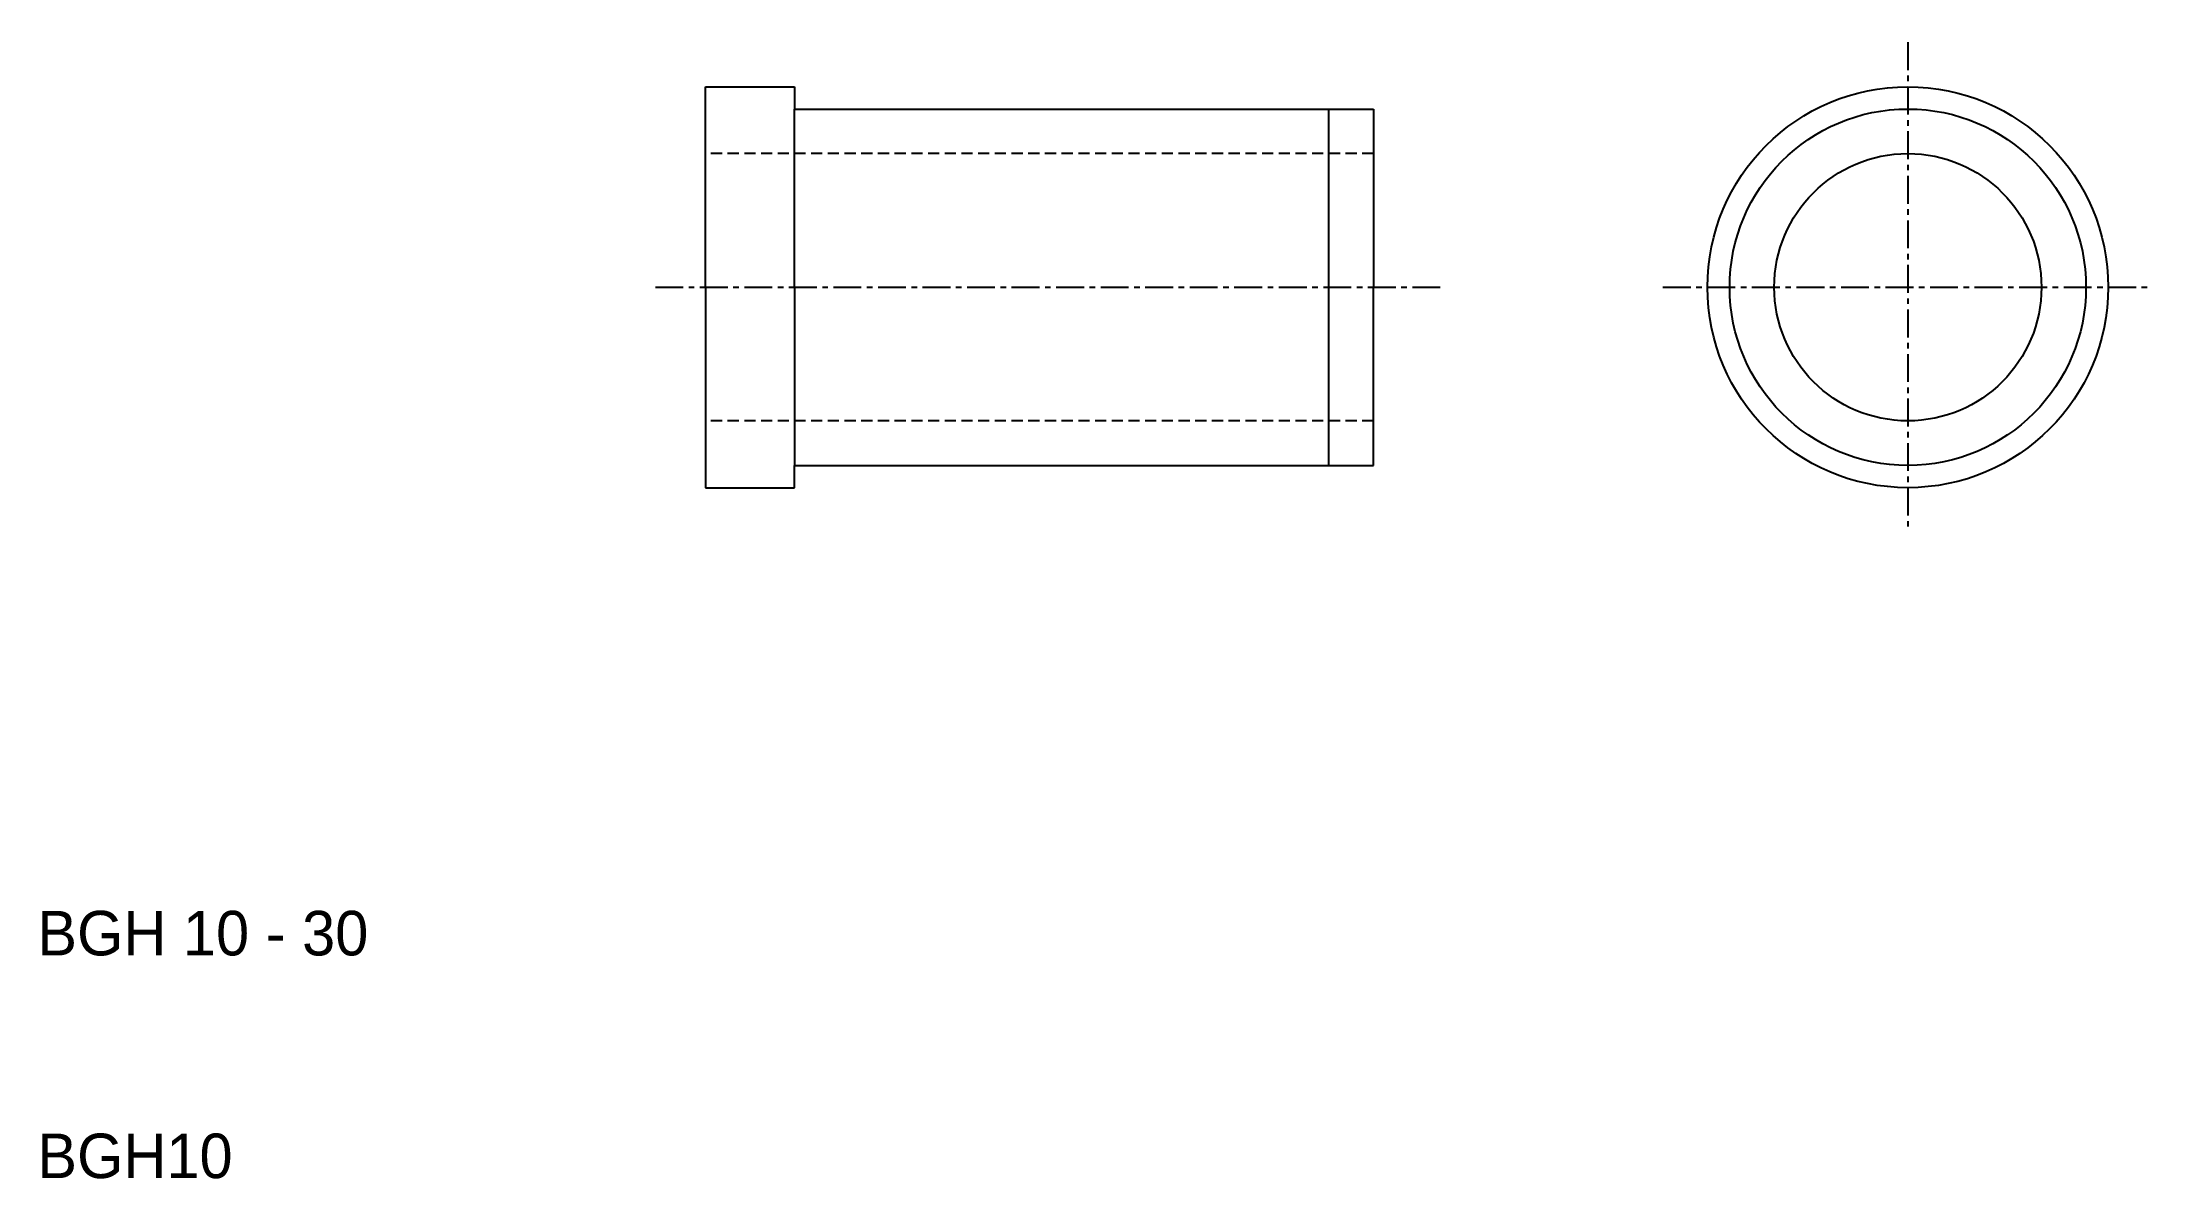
# Model space of a CAD drawing. Extents: x 10.2 to 105, y 10 to 61.
import ezdxf

# ---------------------------------------------------------------- set-up
doc = ezdxf.new("R2010")
doc.units = 0
doc.linetypes.add('CENTER', pattern=[2, 1.25, -0.25, 0.25, -0.25])
doc.linetypes.add('DASHED', pattern=[0.75, 0.5, -0.25])
doc.layers.get('0').update_dxf_attribs({"linetype": 'CONTINUOUS'})
doc.layers.add('CENTER', color=1, linetype='CENTER')

msp = doc.modelspace()

# ---------------------------------------------------------------- linework, layer by layer
at = {"color": 7, "linetype": 'CONTINUOUS'}
for p, q in [((40, 50), (40, 59)), ((40, 59), (44, 59)), ((44, 59), (44, 58)), ((44, 50), (44, 58)), ((44, 58), (70, 58)), ((68, 42), (68, 58)), ((70, 58), (70, 50)), ((40, 50), (40, 56)), ((40, 50), (40, 41)), ((44, 50), (44, 42)), ((70, 42), (70, 50)), ((44, 42), (70, 42)), ((44, 41), (44, 42)), ((40, 41), (44, 41))]:
    msp.add_line(p, q, dxfattribs=at)
at = {"color": 3, "linetype": 'DASHED'}
for p, q in [((70, 56), (40, 56)), ((70, 44), (40, 44))]:
    msp.add_line(p, q, dxfattribs=at)
at = {"color": 7, "linetype": 'CONTINUOUS'}
for radius in [9, 8, 6]:
    msp.add_circle((94, 50), radius, dxfattribs=at)
at = {"layer": 'CENTER', "color": 1, "linetype": 'CENTER'}
for p, q in [((94, 61), (94, 39)), ((37.754, 50), (73, 50)), ((83, 50), (105, 50))]:
    msp.add_line(p, q, dxfattribs=at)

# ---------------------------------------------------------------- texts
at = {"color": 7, "linetype": 'CONTINUOUS'}
for s, p in [('BGH 10 - 30', (10, 20)), ('BGH10', (10, 10))]:
    msp.add_text(s, height=2, dxfattribs=at).set_placement(p)

doc.saveas('drawing.dxf')
